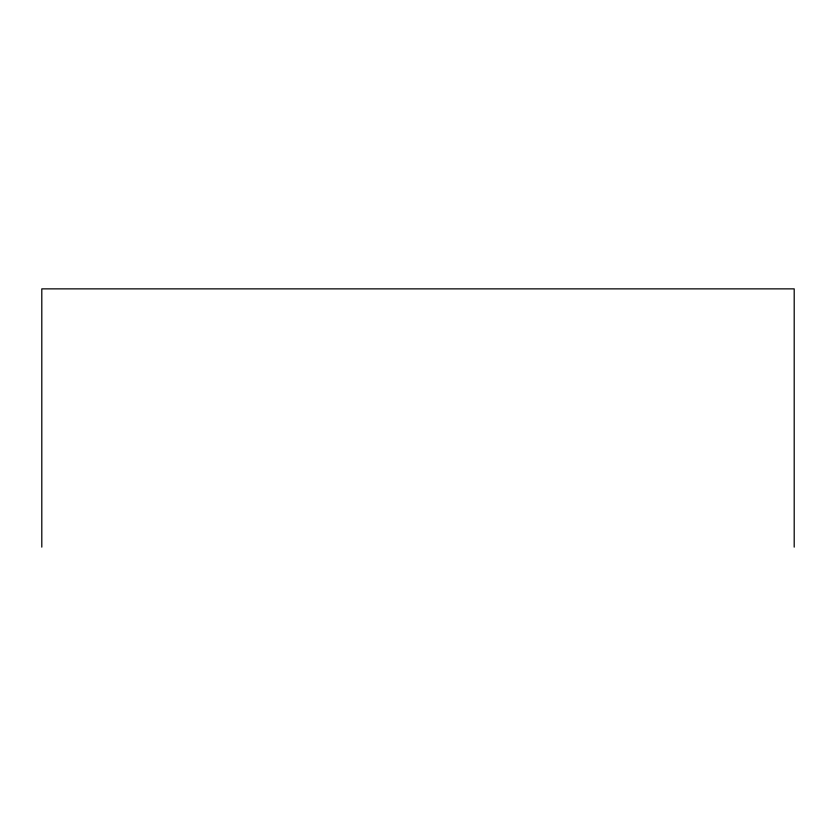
<?xml version="1.0" encoding="UTF-8"?>
<svg xmlns="http://www.w3.org/2000/svg" width="836" height="836" viewBox="0 0 836 836"><rect width="100%" height="100%" fill="white"/><g stroke="black" fill="none" stroke-linecap="round" stroke-linejoin="round"><path stroke-width="1.25" d="M794.2 547.131L794.2 288.869L41.8 288.869L41.8 547.131"/></g></svg>
